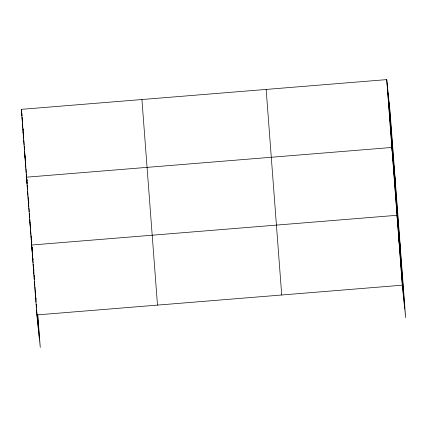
<?xml version="1.0" encoding="UTF-8"?>
<svg xmlns="http://www.w3.org/2000/svg" width="427" height="427" viewBox="0 0 427 427"><rect width="100%" height="100%" fill="white"/><g stroke="black" fill="none" stroke-linecap="round" stroke-linejoin="round"><path stroke-width="0.64" d="M37.773 314.379L40.271 347.386L36.914 314.918L21.35 109.339L386.729 79.614L390.086 112.082L405.65 317.661L402.293 285.188L386.729 79.614M36.914 314.918L402.293 285.188M388.442 102.229L388.864 106.323M390.155 124.839L390.577 128.938M395.221 179.922L391.863 147.454L26.485 177.184L27.104 183.151M393.577 170.069L393.998 174.163M395.29 192.678L395.712 196.778M400.355 247.761L397.003 215.293L31.625 245.023L32.238 250.991M398.765 238.592L399.192 242.691M400.531 261.89L400.953 265.989M21.35 109.339L21.969 115.311M22.225 117.809L22.417 119.683M23.063 131.954L23.485 136.053M24.777 154.569L25.198 158.668M27.296 185.024L27.558 187.522M28.198 199.793L28.625 203.892M29.911 222.408L30.333 226.507M32.436 252.864L32.692 255.362M33.386 268.321L33.813 272.421M35.153 291.62L35.574 295.719M389.114 102.72L404.684 308.294M388.122 93.075L403.686 298.649M387.15 83.708L402.72 289.287M266.154 89.424L281.719 294.998M141.924 99.528L157.494 305.108M37.539 314.726L39.305 338.024M23.197 128.789L23.293 130.118M23.597 134.11L23.698 135.439M25.31 156.72L25.412 158.054M27.024 179.335L27.12 180.664M28.732 201.95L28.833 203.279M29.591 213.254L29.693 214.584M30.445 224.559L30.547 225.894M31.304 235.869L31.406 237.198M31.705 241.191L31.806 242.52M32.158 247.174L32.26 248.503M33.012 258.484L33.114 259.776M33.85 269.485L33.947 270.777M34.288 275.308L34.39 276.605M35.564 292.137L35.66 293.429M36.007 297.961L36.103 299.252M37.277 314.79L38.307 328.379M21.772 113.438L21.974 116.101M22.076 117.43L22.428 122.085M22.53 123.414L22.828 127.406M22.93 128.735L23.688 138.711M23.789 140.04L24.142 144.7M24.243 146.029L24.542 150.021M24.643 151.35L25.401 161.326M25.503 162.655L25.855 167.309M25.951 168.644L26.255 172.631M26.357 173.965L27.109 183.941M27.211 185.27L27.563 189.924M27.664 191.253L27.968 195.246M28.07 196.575L28.369 200.567M28.47 201.896L28.822 206.551M28.924 207.885L29.228 211.872M29.33 213.201L29.682 217.861M29.783 219.19L30.082 223.182M30.184 224.511L30.536 229.166M30.637 230.495L30.941 234.487M31.038 235.816L31.795 245.792M31.897 247.126L32.244 251.706M32.34 253.003L32.687 257.534M32.783 258.826L33.076 262.712M33.173 264.003L33.519 268.535M33.616 269.827L33.957 274.358M34.059 275.655L34.352 279.536M34.496 281.478L34.79 285.364M34.891 286.656L35.233 291.187M35.329 292.479L36.065 302.188M36.215 304.131L36.508 308.011M36.605 309.308L37.341 319.017"/></g></svg>
